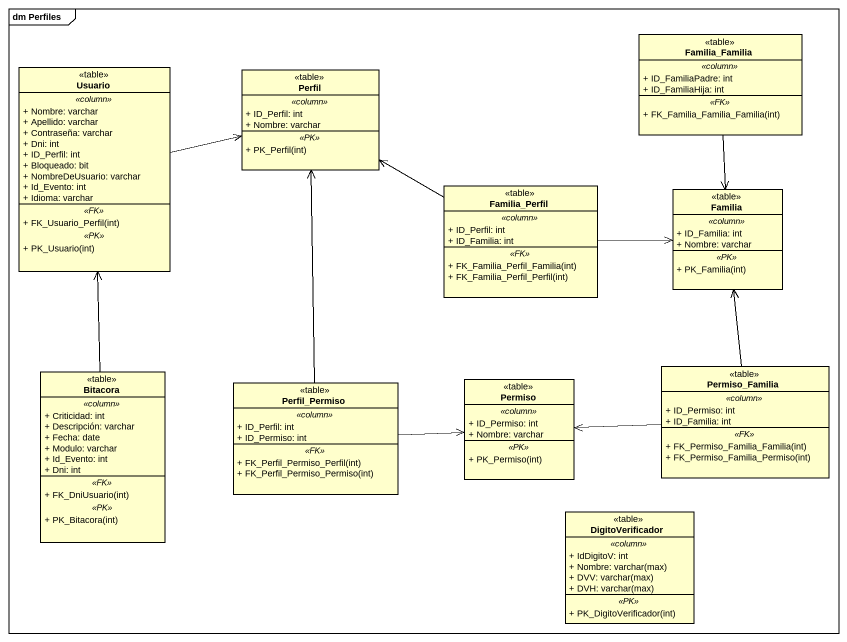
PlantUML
@startuml
mainframe dm Perfiles
hide circle
hide empty members
skinparam classAttributeIconSize 0
class Familia_Familia <<table>> {
  .. <<column>> ..
  + ID_FamiliaPadre: int
  + ID_FamiliaHija: int
  .. <<FK>> ..
  + FK_Familia_Familia_Familia(int)
}
class Usuario <<table>> {
  .. <<column>> ..
  + Nombre: varchar
  + Apellido: varchar
  + Contraseña: varchar
  + Dni: int
  + ID_Perfil: int
  + Bloqueado: bit
  + NombreDeUsuario: varchar
  + Id_Evento: int
  + Idioma: varchar
  .. <<FK>> ..
  + FK_Usuario_Perfil(int)
  .. <<PK>> ..
  + PK_Usuario(int)
}
class Perfil <<table>> {
  .. <<column>> ..
  + ID_Perfil: int
  + Nombre: varchar
  .. <<PK>> ..
  + PK_Perfil(int)
}
class Familia_Perfil <<table>> {
  .. <<column>> ..
  + ID_Perfil: int
  + ID_Familia: int
  .. <<FK>> ..
  + FK_Familia_Perfil_Familia(int)
  + FK_Familia_Perfil_Perfil(int)
}
class Familia <<table>> {
  .. <<column>> ..
  + ID_Familia: int
  + Nombre: varchar
  .. <<PK>> ..
  + PK_Familia(int)
}
class Bitacora <<table>> {
  .. <<column>> ..
  + Criticidad: int
  + Descripción: varchar
  + Fecha: date
  + Modulo: varchar
  + Id_Evento: int
  + Dni: int
  .. <<FK>> ..
  + FK_DniUsuario(int)
  .. <<PK>> ..
  + PK_Bitacora(int)
}
class Perfil_Permiso <<table>> {
  .. <<column>> ..
  + ID_Perfil: int
  + ID_Permiso: int
  .. <<FK>> ..
  + FK_Perfil_Permiso_Perfil(int)
  + FK_Perfil_Permiso_Permiso(int)
}
class Permiso <<table>> {
  .. <<column>> ..
  + ID_Permiso: int
  + Nombre: varchar
  .. <<PK>> ..
  + PK_Permiso(int)
}
class Permiso_Familia <<table>> {
  .. <<column>> ..
  + ID_Permiso: int
  + ID_Familia: int
  .. <<FK>> ..
  + FK_Permiso_Familia_Familia(int)
  + FK_Permiso_Familia_Permiso(int)
}
class DigitoVerificador <<table>> {
  .. <<column>> ..
  + IdDigitoV: int
  {field} + Nombre: varchar(max)
  {field} + DVV: varchar(max)
  {field} + DVH: varchar(max)
  .. <<PK>> ..
  + PK_DigitoVerificador(int)
}
Familia_Familia --> Familia
Usuario -right-> Perfil
Familia_Perfil -left-> Perfil
Familia_Perfil -right-> Familia
Bitacora -up-> Usuario
Perfil_Permiso -up-> Perfil
Perfil_Permiso -right-> Permiso
Permiso_Familia -up-> Familia
Permiso_Familia -left-> Permiso
@enduml
